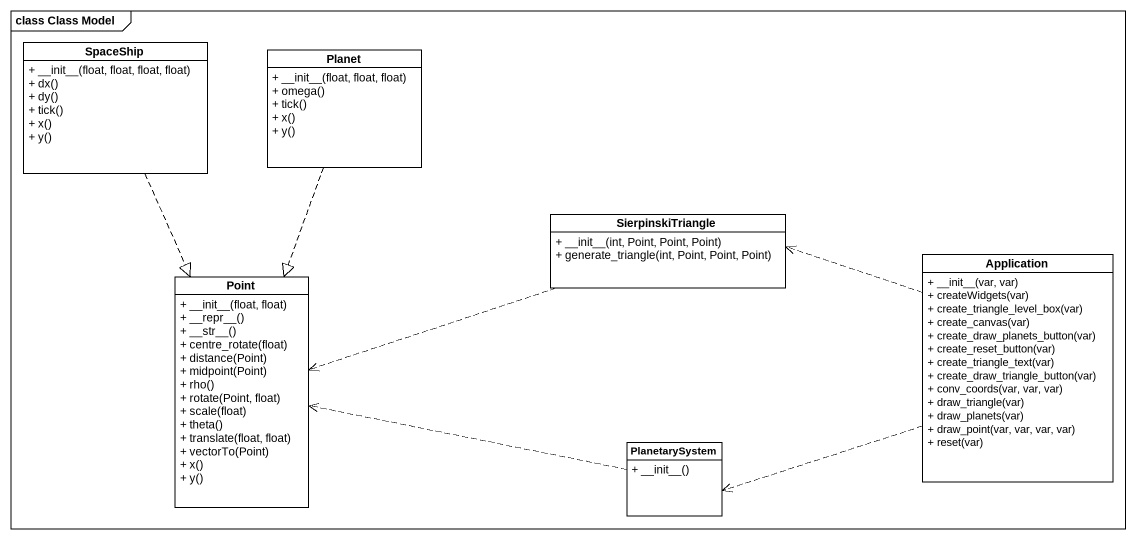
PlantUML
@startuml
mainframe class Class Model
hide circle
hide empty members
skinparam classAttributeIconSize 0
class SpaceShip {
  + ~__init~__(float, float, float, float)
  + dx()
  + dy()
  + tick()
  + x()
  + y()
}
class Planet {
  + ~__init~__(float, float, float)
  + omega()
  + tick()
  + x()
  + y()
}
class SierpinskiTriangle {
  + ~__init~__(int, Point, Point, Point)
  + generate_triangle(int, Point, Point, Point)
}
class Point {
  + ~__init~__(float, float)
  + ~__repr~__()
  + ~__str~__()
  + centre_rotate(float)
  + distance(Point)
  + midpoint(Point)
  + rho()
  + rotate(Point, float)
  + scale(float)
  + theta()
  + translate(float, float)
  + vectorTo(Point)
  + x()
  + y()
}
class Application {
  + ~__init~__(var, var)
  + createWidgets(var)
  + create_triangle_level_box(var)
  + create_canvas(var)
  + create_draw_planets_button(var)
  + create_reset_button(var)
  + create_triangle_text(var)
  + create_draw_triangle_button(var)
  + conv_coords(var, var, var)
  + draw_triangle(var)
  + draw_planets(var)
  + draw_point(var, var, var, var)
  + reset(var)
}
class PlanetarySystem {
  + ~__init~__()
}
SpaceShip ..|> Point
Planet ..|> Point
SierpinskiTriangle .left.> Point
Application .left.> SierpinskiTriangle
Application .left.> PlanetarySystem
PlanetarySystem .left.> Point
@enduml
